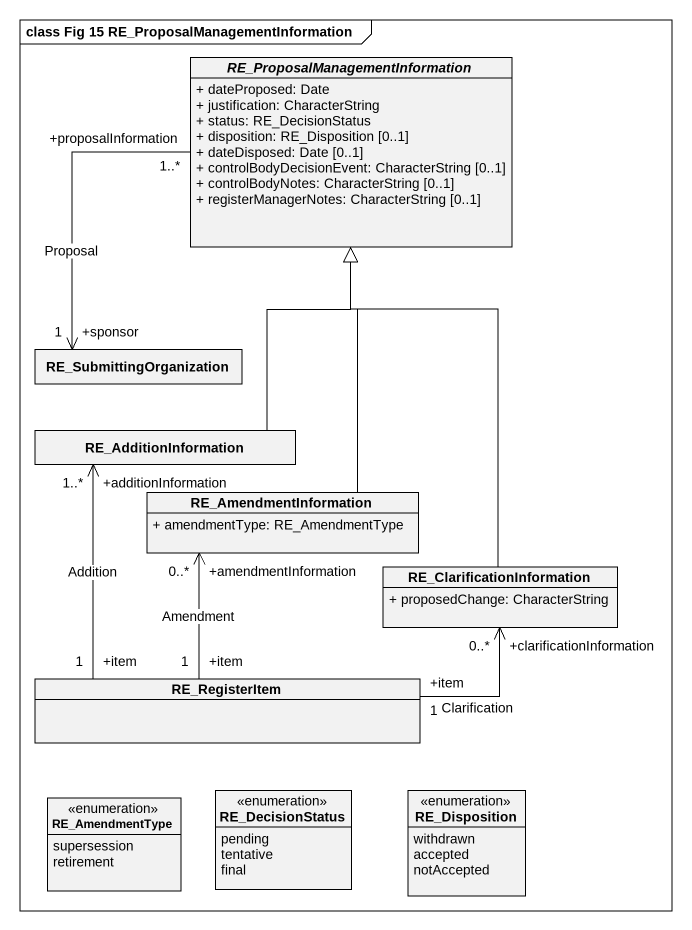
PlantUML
@startuml
mainframe class Fig 15 RE_ProposalManagementInformation
hide circle
hide empty members
skinparam classAttributeIconSize 0
abstract class "RE_ProposalManagementInformation" as RE_ProposalManagementInforma {
  + dateProposed: Date
  + justification: CharacterString
  + status: RE_DecisionStatus
  + disposition: RE_Disposition [0..1]
  + dateDisposed: Date [0..1]
  + controlBodyDecisionEvent: CharacterString [0..1]
  + controlBodyNotes: CharacterString [0..1]
  + registerManagerNotes: CharacterString [0..1]
}
class RE_SubmittingOrganization
class RE_AdditionInformation
class RE_AmendmentInformation {
  + amendmentType: RE_AmendmentType
}
class RE_ClarificationInformation {
  + proposedChange: CharacterString
}
class RE_RegisterItem
enum RE_AmendmentType {
  supersession
  retirement
}
enum RE_DecisionStatus {
  pending
  tentative
  final
}
enum RE_Disposition {
  withdrawn
  accepted
  notAccepted
}
RE_SubmittingOrganization "+sponsor\n1" <-up- "+proposalInformation\n1..*" RE_ProposalManagementInforma : Proposal
RE_AdditionInformation -up-|> RE_ProposalManagementInforma
RE_AmendmentInformation -up-|> RE_ProposalManagementInforma
RE_ClarificationInformation -up-|> RE_ProposalManagementInforma
RE_RegisterItem "+item\n1" -up-> "+additionInformation\n1..*" RE_AdditionInformation : Addition
RE_RegisterItem "+item\n1" -up-> "+amendmentInformation\n0..*" RE_AmendmentInformation : Amendment
RE_RegisterItem "+item\n1" -right-> "+clarificationInformation\n0..*" RE_ClarificationInformation : Clarification
@enduml
